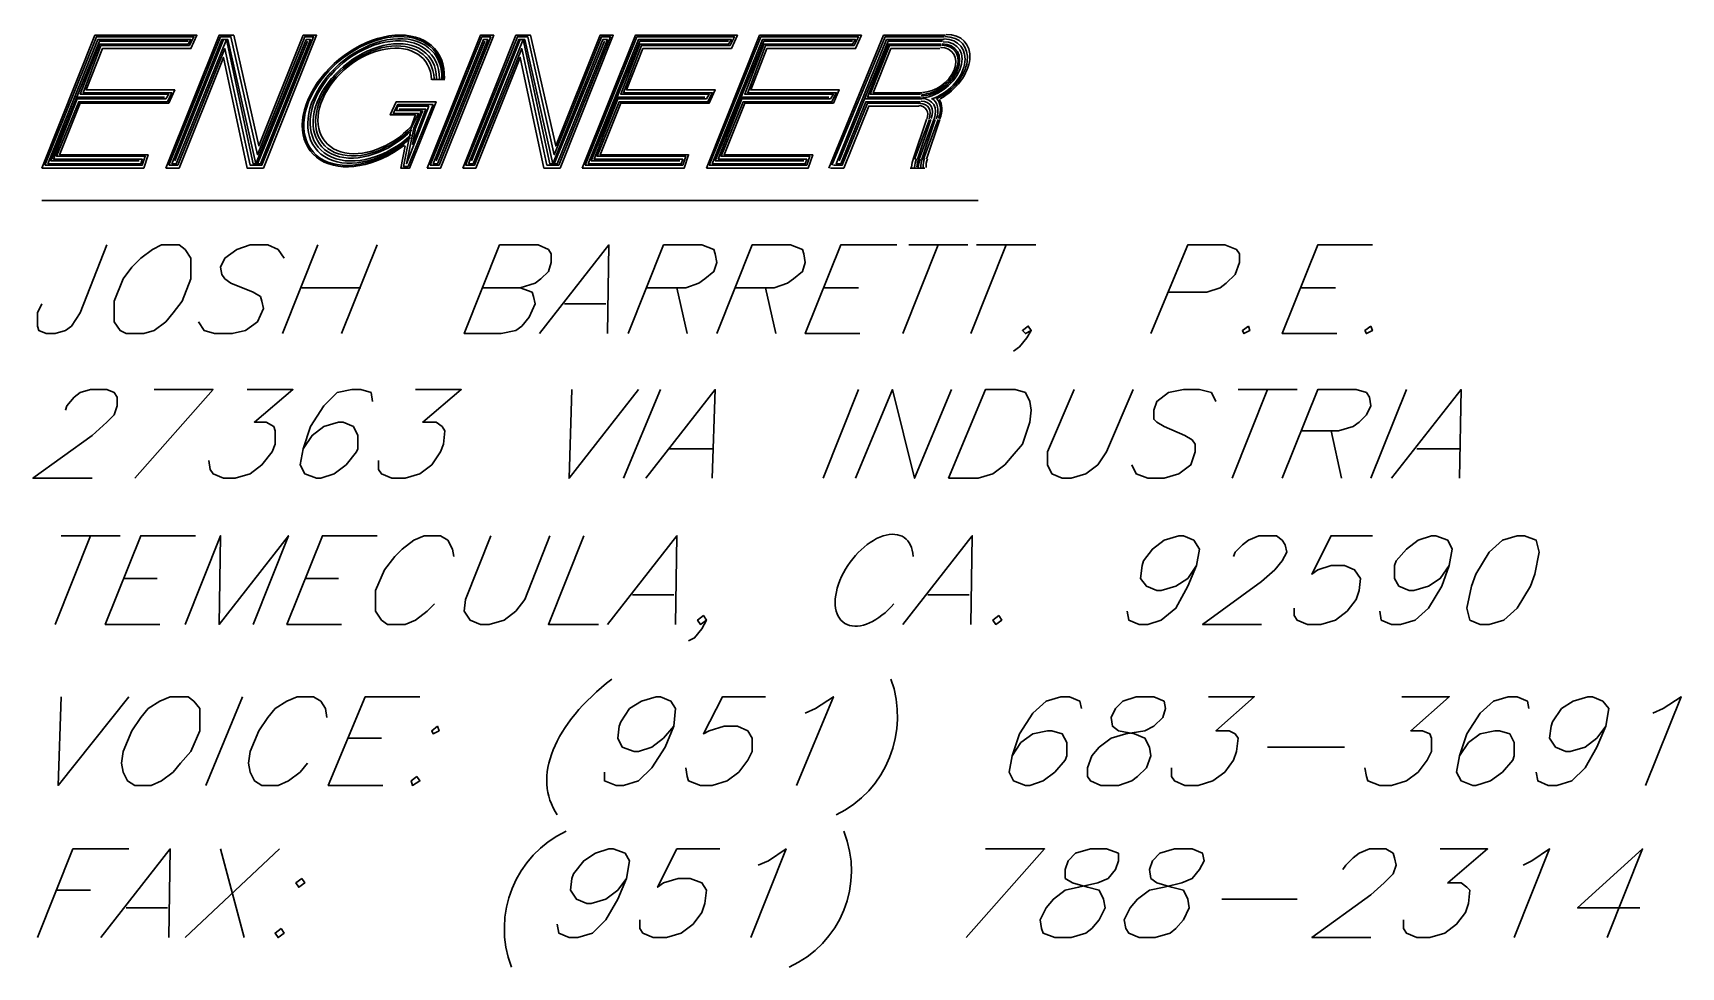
# Model space of a CAD drawing. Header units: feet. Extents: x 7 to 2308, y -319 to 1396.
# Drawn here: x 198.2 to 257.7, y 1321.7 to 1355.4 of the extents above; entities that cross this region are included whole.
import ezdxf

# ---------------------------------------------------------------- set-up
doc = ezdxf.new("R2010")
doc.units = ezdxf.units.FT
doc.header["$MEASUREMENT"] = 0
doc.layers.add('PDF_TBLKTXT', color=7, linetype='Continuous')

msp = doc.modelspace()

# ---------------------------------------------------------------- linework, layer by layer
at = {"layer": 'PDF_TBLKTXT', "lineweight": 30}
for points in [[(198.53, 1350.538), (200.449, 1355.336), (204.128, 1355.336), (203.914, 1354.856), (200.716, 1354.856), (200.129, 1353.363), (203.328, 1353.363), (203.115, 1352.884), (199.916, 1352.884), (199.17, 1351.018), (202.368, 1351.018), (202.209, 1350.538)], [(203.008, 1350.538), (204.927, 1355.336), (205.461, 1355.336), (206.367, 1351.338), (207.966, 1355.336), (208.446, 1355.336), (206.527, 1350.538), (205.94, 1350.538), (205.087, 1354.536), (203.488, 1350.538)], [(212.444, 1350.538), (214.363, 1355.336), (214.843, 1355.336), (212.924, 1350.538)], [(213.724, 1350.538), (215.643, 1355.336), (216.176, 1355.336), (217.082, 1351.338), (218.682, 1355.336), (219.161, 1355.336), (217.242, 1350.538), (216.656, 1350.538), (215.803, 1354.536), (214.203, 1350.538)], [(218.042, 1350.538), (219.961, 1355.336), (223.639, 1355.336), (223.426, 1354.856), (220.228, 1354.856), (219.641, 1353.363), (222.84, 1353.363), (222.626, 1352.884), (219.428, 1352.884), (218.682, 1351.018), (221.88, 1351.018), (221.72, 1350.538)], [(222.52, 1350.538), (224.439, 1355.336), (228.117, 1355.336), (227.904, 1354.856), (224.706, 1354.856), (224.119, 1353.363), (227.318, 1353.363), (227.105, 1352.884), (223.906, 1352.884), (223.16, 1351.018), (226.358, 1351.018), (226.198, 1350.538)], [(198.637, 1350.645), (200.503, 1355.283), (204.021, 1355.283), (203.861, 1354.963), (200.663, 1354.963), (200.023, 1353.257), (203.221, 1353.257), (203.062, 1352.937), (199.863, 1352.937), (199.063, 1350.964), (202.262, 1350.964), (202.155, 1350.645)], [(198.743, 1350.698), (200.556, 1355.176), (203.914, 1355.176), (203.808, 1355.016), (200.609, 1355.016), (199.916, 1353.203), (203.115, 1353.203), (203.008, 1353.044), (199.81, 1353.044), (198.957, 1350.858), (202.155, 1350.858), (202.102, 1350.698)], [(203.115, 1350.645), (204.981, 1355.283), (205.354, 1355.283), (206.313, 1351.018), (208.019, 1355.283), (208.339, 1355.283), (206.473, 1350.645), (206.047, 1350.645), (205.141, 1354.856), (203.435, 1350.645)], [(203.221, 1350.698), (205.034, 1355.176), (205.247, 1355.176), (206.26, 1350.698), (208.073, 1355.176), (208.233, 1355.176), (206.42, 1350.698), (206.154, 1350.698), (205.194, 1355.176), (203.381, 1350.698)], [(212.551, 1350.645), (214.417, 1355.283), (214.737, 1355.283), (212.871, 1350.645)], [(212.657, 1350.698), (214.47, 1355.176), (214.63, 1355.176), (212.817, 1350.698)], [(213.83, 1350.645), (215.696, 1355.283), (216.069, 1355.283), (217.029, 1351.018), (218.735, 1355.283), (219.055, 1355.283), (217.189, 1350.645), (216.762, 1350.645), (215.856, 1354.856), (214.15, 1350.645)], [(213.937, 1350.698), (215.749, 1355.176), (215.963, 1355.176), (216.976, 1350.698), (218.788, 1355.176), (218.948, 1355.176), (217.136, 1350.698), (216.869, 1350.698), (215.909, 1355.176), (214.097, 1350.698)], [(218.148, 1350.645), (220.014, 1355.283), (223.533, 1355.283), (223.373, 1354.963), (220.174, 1354.963), (219.534, 1353.257), (222.733, 1353.257), (222.573, 1352.937), (219.375, 1352.937), (218.575, 1350.964), (221.774, 1350.964), (221.667, 1350.645)], [(218.255, 1350.698), (220.068, 1355.176), (223.426, 1355.176), (223.32, 1355.016), (220.121, 1355.016), (219.428, 1353.203), (222.626, 1353.203), (222.52, 1353.044), (219.321, 1353.044), (218.468, 1350.858), (221.667, 1350.858), (221.614, 1350.698)], [(222.626, 1350.645), (224.492, 1355.283), (228.011, 1355.283), (227.851, 1354.963), (224.652, 1354.963), (224.013, 1353.257), (227.211, 1353.257), (227.051, 1352.937), (223.853, 1352.937), (223.053, 1350.964), (226.252, 1350.964), (226.145, 1350.645)], [(222.733, 1350.698), (224.546, 1355.176), (227.904, 1355.176), (227.798, 1355.016), (224.599, 1355.016), (223.906, 1353.203), (227.105, 1353.203), (226.998, 1353.044), (223.799, 1353.044), (222.946, 1350.858), (226.145, 1350.858), (226.092, 1350.698)], [(212.657, 1352.83), (211.378, 1352.83), (211.218, 1352.51), (212.124, 1352.51), (211.858, 1351.977), (211.591, 1350.591), (211.751, 1350.591)], [(212.497, 1352.777), (211.378, 1352.777), (211.325, 1352.617), (212.231, 1352.617), (211.964, 1351.977), (211.698, 1350.698)], [(202.848, 1347.766), (202.528, 1347.606), (202.102, 1347.286), (201.782, 1346.966), (201.462, 1346.54), (201.142, 1345.74), (201.142, 1345.314), (201.142, 1344.994), (201.356, 1344.674), (201.569, 1344.567), (202.209, 1344.567), (202.582, 1344.674), (203.008, 1344.994), (203.275, 1345.314), (203.595, 1345.74), (203.914, 1346.54), (203.914, 1346.966), (203.914, 1347.286), (203.701, 1347.606), (203.488, 1347.766)], [(242.085, 1344.834), (241.872, 1344.674), (241.925, 1344.567), (242.138, 1344.674)], [(246.51, 1344.834), (246.296, 1344.674), (246.35, 1344.567), (246.563, 1344.674)], [(231.263, 1339.343), (232.596, 1342.541), (233.662, 1342.541), (234.035, 1342.435), (234.195, 1342.115), (234.248, 1341.795), (234.195, 1341.369), (233.928, 1340.569), (233.555, 1340.142), (233.289, 1339.823), (232.862, 1339.503), (232.329, 1339.343)], [(251.787, 1337.264), (251.254, 1337.104), (250.774, 1336.677), (250.295, 1335.878), (250.135, 1335.451), (249.975, 1334.651), (250.081, 1334.225), (250.455, 1334.065), (250.774, 1334.065), (251.308, 1334.225), (251.787, 1334.651), (252.267, 1335.451), (252.427, 1335.878), (252.587, 1336.677), (252.48, 1337.104), (252.054, 1337.264)], [(233.075, 1334.385), (232.862, 1334.225), (232.969, 1334.065), (233.182, 1334.225)], [(203.168, 1331.453), (202.795, 1331.293), (202.368, 1331.026), (202.102, 1330.706), (201.782, 1330.227), (201.462, 1329.48), (201.409, 1329.054), (201.462, 1328.734), (201.622, 1328.414), (201.889, 1328.254), (202.475, 1328.254), (202.848, 1328.414), (203.275, 1328.734), (203.541, 1329.054), (203.914, 1329.48), (204.234, 1330.227), (204.234, 1330.706), (204.234, 1331.026), (204.021, 1331.293), (203.808, 1331.453)], [(238.033, 1331.453), (237.553, 1331.293), (237.287, 1331.026), (237.127, 1330.706), (237.18, 1330.387), (237.394, 1330.227), (237.98, 1330.12), (238.353, 1329.96), (238.513, 1329.64), (238.566, 1329.32), (238.406, 1328.894), (238.087, 1328.574), (237.873, 1328.414), (237.394, 1328.254), (236.754, 1328.254), (236.381, 1328.414), (236.274, 1328.574), (236.274, 1328.894), (236.434, 1329.32), (236.7, 1329.64), (237.127, 1329.96), (237.66, 1330.12), (238.353, 1330.227), (238.673, 1330.387), (238.993, 1330.706), (239.099, 1331.026), (239.046, 1331.293), (238.673, 1331.453)], [(212.817, 1330.387), (212.604, 1330.227), (212.657, 1330.12), (212.871, 1330.227)], [(212.071, 1328.574), (211.858, 1328.414), (211.911, 1328.254), (212.178, 1328.414)], [(236.381, 1325.962), (235.848, 1325.802), (235.581, 1325.535), (235.474, 1325.215), (235.474, 1324.896), (235.741, 1324.736), (236.274, 1324.576), (236.7, 1324.469), (236.86, 1324.149), (236.914, 1323.829), (236.7, 1323.403), (236.434, 1323.083), (236.221, 1322.923), (235.688, 1322.763), (235.101, 1322.763), (234.675, 1322.923), (234.621, 1323.083), (234.568, 1323.403), (234.781, 1323.829), (235.048, 1324.149), (235.474, 1324.469), (235.954, 1324.576), (236.647, 1324.736), (237.02, 1324.896), (237.287, 1325.215), (237.394, 1325.535), (237.394, 1325.802), (236.967, 1325.962)], [(239.419, 1325.962), (238.886, 1325.802), (238.62, 1325.535), (238.513, 1325.215), (238.566, 1324.896), (238.78, 1324.736), (239.313, 1324.576), (239.739, 1324.469), (239.899, 1324.149), (239.952, 1323.829), (239.739, 1323.403), (239.473, 1323.083), (239.259, 1322.923), (238.726, 1322.763), (238.14, 1322.763), (237.767, 1322.923), (237.66, 1323.083), (237.607, 1323.403), (237.82, 1323.829), (238.087, 1324.149), (238.513, 1324.469), (239.046, 1324.576), (239.686, 1324.736), (240.059, 1324.896), (240.326, 1325.215), (240.486, 1325.535), (240.432, 1325.802), (240.059, 1325.962)], [(207.913, 1324.896), (207.7, 1324.736), (207.806, 1324.576), (208.019, 1324.736)], [(207.166, 1323.083), (206.953, 1322.923), (207.06, 1322.763), (207.273, 1322.923)]]:
    msp.add_lwpolyline(points, close=True, dxfattribs=at)
for points in [[(231.156, 1355.336), (228.917, 1355.336), (226.945, 1350.538)], [(202.049, 1350.804), (198.85, 1350.804), (200.609, 1355.123), (203.808, 1355.123)], [(203.328, 1350.804), (205.087, 1355.176)], [(208.126, 1355.123), (206.313, 1350.698)], [(212.764, 1350.804), (214.523, 1355.123)], [(214.043, 1350.804), (215.803, 1355.176)], [(218.841, 1355.123), (217.029, 1350.698)], [(221.56, 1350.804), (218.362, 1350.804), (220.121, 1355.123), (223.32, 1355.123)], [(226.038, 1350.804), (222.84, 1350.804), (224.599, 1355.123), (227.798, 1355.123)], [(227.051, 1350.645), (228.97, 1355.283), (231.103, 1355.283)], [(230.25, 1352.937), (228.277, 1352.937), (227.371, 1350.698), (227.211, 1350.698), (229.024, 1355.176), (231.103, 1355.176)], [(227.318, 1350.804), (229.077, 1355.123), (231.05, 1355.123)], [(230.25, 1353.097), (228.331, 1353.097), (229.077, 1355.016), (230.996, 1355.016)], [(230.25, 1353.203), (228.437, 1353.203), (229.13, 1354.963), (230.996, 1354.963)], [(230.303, 1353.257), (228.544, 1353.257), (229.184, 1354.856), (230.943, 1354.856)], [(212.604, 1353.737), (213.084, 1353.737)], [(202.955, 1353.097), (199.756, 1353.097)], [(211.645, 1351.338), (211.485, 1350.538), (211.804, 1350.538), (212.764, 1352.937), (211.325, 1352.937), (211.111, 1352.457), (212.018, 1352.457), (211.858, 1352.031)], [(222.467, 1353.097), (219.268, 1353.097)], [(226.945, 1353.097), (223.746, 1353.097)], [(228.224, 1353.044), (230.197, 1353.044), (230.303, 1353.044)], [(212.284, 1352.617), (212.018, 1351.977), (211.911, 1351.391), (212.391, 1352.67), (211.431, 1352.67)], [(226.998, 1350.538), (227.478, 1350.538), (228.384, 1352.777), (230.197, 1352.777)], [(230.25, 1352.884), (228.331, 1352.884), (227.424, 1350.645), (227.105, 1350.645)], [(230.463, 1352.297), (229.983, 1350.858)], [(230.037, 1350.858), (230.57, 1352.297)], [(230.143, 1350.858), (230.623, 1352.297)], [(230.73, 1352.297), (230.197, 1350.858)], [(230.783, 1352.297), (230.303, 1350.858)], [(230.89, 1352.297), (230.357, 1350.858)], [(230.463, 1350.858), (230.943, 1352.297)], [(229.877, 1350.538), (230.41, 1350.538)], [(232.329, 1349.365), (198.53, 1349.365)], [(200.876, 1347.766), (199.916, 1345.314), (199.596, 1344.834), (199.383, 1344.674), (199.01, 1344.567), (198.69, 1344.567), (198.424, 1344.674), (198.37, 1344.834), (198.37, 1345.314), (198.53, 1345.633)], [(207.273, 1347.286), (207.06, 1347.606), (206.687, 1347.766), (206.047, 1347.766), (205.567, 1347.606), (205.141, 1347.286), (204.981, 1346.966), (205.034, 1346.7), (205.141, 1346.54), (205.354, 1346.38), (206.154, 1346.06), (206.42, 1345.9), (206.473, 1345.74), (206.527, 1345.473), (206.313, 1344.994), (205.887, 1344.674), (205.407, 1344.567), (204.767, 1344.567), (204.394, 1344.674), (204.181, 1344.994)], [(208.499, 1347.766), (207.22, 1344.567)], [(210.632, 1347.766), (209.352, 1344.567)], [(215.803, 1346.22), (216.229, 1346.06), (216.283, 1345.9), (216.336, 1345.633), (216.123, 1345.154), (215.856, 1344.834), (215.643, 1344.674), (215.11, 1344.567), (213.777, 1344.567), (215.056, 1347.766), (216.442, 1347.766), (216.816, 1347.606), (216.922, 1347.446), (216.922, 1347.126), (216.816, 1346.806), (216.549, 1346.54), (216.336, 1346.38), (215.803, 1346.22), (214.417, 1346.22)], [(216.496, 1344.567), (219.001, 1347.766), (218.948, 1344.567)], [(219.694, 1344.567), (220.974, 1347.766), (222.36, 1347.766), (222.786, 1347.606), (222.84, 1347.446), (222.893, 1347.126), (222.786, 1346.806), (222.467, 1346.54), (222.253, 1346.38), (221.774, 1346.22), (220.387, 1346.22)], [(222.893, 1344.567), (224.172, 1347.766), (225.559, 1347.766), (225.985, 1347.606), (226.038, 1347.446), (226.092, 1347.126), (225.985, 1346.806), (225.665, 1346.54), (225.452, 1346.38), (224.972, 1346.22), (223.586, 1346.22)], [(228.064, 1344.567), (226.092, 1344.567), (227.371, 1347.766), (229.397, 1347.766)], [(230.89, 1347.766), (229.61, 1344.567)], [(229.823, 1347.766), (231.956, 1347.766)], [(233.342, 1347.766), (232.062, 1344.567)], [(232.276, 1347.766), (234.408, 1347.766)], [(238.566, 1344.567), (239.899, 1347.766), (241.232, 1347.766), (241.658, 1347.606), (241.765, 1347.446), (241.765, 1347.126), (241.605, 1346.7), (241.285, 1346.38), (241.072, 1346.22), (240.592, 1346.06), (239.206, 1346.06)], [(245.283, 1344.567), (243.311, 1344.567), (244.59, 1347.766), (246.563, 1347.766)], [(207.913, 1346.22), (210.045, 1346.22)], [(221.454, 1346.22), (221.827, 1344.567)], [(224.652, 1346.22), (225.025, 1344.567)], [(226.785, 1346.22), (228.011, 1346.22)], [(244.004, 1346.22), (245.23, 1346.22)], [(217.402, 1345.633), (218.895, 1345.633)], [(234.248, 1344.674), (234.035, 1344.567), (233.928, 1344.674), (234.142, 1344.834), (234.248, 1344.674), (234.088, 1344.407), (233.822, 1344.087), (233.608, 1343.927)], [(199.383, 1341.795), (199.436, 1341.955), (199.703, 1342.275), (199.916, 1342.435), (200.289, 1342.541), (200.876, 1342.541), (201.142, 1342.435), (201.249, 1342.275), (201.249, 1341.955), (201.142, 1341.635), (200.876, 1341.369), (200.343, 1340.889), (198.21, 1339.343), (200.343, 1339.343)], [(201.889, 1339.343), (204.714, 1342.541), (202.582, 1342.541)], [(205.94, 1342.541), (207.593, 1342.541), (206.207, 1341.369), (206.633, 1341.369), (206.9, 1341.209), (206.953, 1341.049), (206.953, 1340.569), (206.847, 1340.302), (206.473, 1339.823), (206.047, 1339.503), (205.514, 1339.343), (205.087, 1339.343), (204.714, 1339.503), (204.608, 1339.663), (204.554, 1339.982)], [(210.472, 1342.115), (210.418, 1342.435), (210.045, 1342.541), (209.725, 1342.541), (209.192, 1342.435), (208.712, 1341.955), (208.233, 1341.209), (207.966, 1340.409), (207.859, 1339.823), (208.019, 1339.503), (208.446, 1339.343), (208.606, 1339.343), (209.086, 1339.503), (209.512, 1339.823), (209.885, 1340.302), (209.939, 1340.409), (209.939, 1340.889), (209.779, 1341.209), (209.405, 1341.369), (209.246, 1341.369), (208.712, 1341.209), (208.286, 1340.889), (207.966, 1340.409)], [(212.018, 1342.541), (213.67, 1342.541), (212.284, 1341.369), (212.764, 1341.369), (212.977, 1341.209), (213.084, 1341.049), (213.031, 1340.569), (212.924, 1340.302), (212.604, 1339.823), (212.178, 1339.503), (211.645, 1339.343), (211.165, 1339.343), (210.792, 1339.503), (210.685, 1339.663), (210.685, 1339.982)], [(217.669, 1342.541), (217.562, 1339.343), (220.068, 1342.541)], [(220.867, 1342.541), (219.534, 1339.343)], [(220.334, 1339.343), (222.84, 1342.541), (222.733, 1339.343)], [(228.011, 1342.541), (226.731, 1339.343)], [(227.904, 1339.343), (229.237, 1342.541), (230.037, 1339.343), (231.369, 1342.541)], [(235.794, 1342.541), (234.835, 1340.302), (234.835, 1339.823), (234.995, 1339.503), (235.368, 1339.343), (235.688, 1339.343), (236.221, 1339.503), (236.647, 1339.823), (236.967, 1340.302), (237.927, 1342.541)], [(240.912, 1342.115), (240.752, 1342.435), (240.326, 1342.541), (239.739, 1342.541), (239.206, 1342.435), (238.78, 1342.115), (238.673, 1341.795), (238.673, 1341.475), (238.78, 1341.369), (239.046, 1341.209), (239.792, 1340.889), (240.059, 1340.729), (240.166, 1340.569), (240.166, 1340.302), (240.006, 1339.823), (239.579, 1339.503), (239.046, 1339.343), (238.46, 1339.343), (238.033, 1339.503), (237.873, 1339.823)], [(242.778, 1342.541), (241.498, 1339.343)], [(241.712, 1342.541), (243.844, 1342.541)], [(243.311, 1339.343), (244.59, 1342.541), (245.977, 1342.541), (246.35, 1342.435), (246.456, 1342.275), (246.51, 1341.955), (246.35, 1341.635), (246.083, 1341.369), (245.87, 1341.209), (245.337, 1341.049), (244.004, 1341.049)], [(247.789, 1342.541), (246.51, 1339.343)], [(247.256, 1339.343), (249.762, 1342.541), (249.708, 1339.343)], [(245.07, 1341.049), (245.443, 1339.343)], [(221.187, 1340.409), (222.733, 1340.409)], [(248.162, 1340.409), (249.708, 1340.409)], [(200.289, 1337.264), (199.01, 1334.065)], [(199.223, 1337.264), (201.356, 1337.264)], [(202.795, 1334.065), (200.822, 1334.065), (202.102, 1337.264), (204.074, 1337.264)], [(203.701, 1334.065), (204.981, 1337.264), (204.927, 1334.065), (207.433, 1337.264), (206.154, 1334.065)], [(209.352, 1334.065), (207.38, 1334.065), (208.659, 1337.264), (210.632, 1337.264)], [(213.404, 1336.517), (213.35, 1336.784), (213.191, 1337.104), (212.924, 1337.264), (212.338, 1337.264), (211.964, 1337.104), (211.538, 1336.784), (211.271, 1336.517), (210.898, 1336.037), (210.578, 1335.291), (210.578, 1334.811), (210.578, 1334.545), (210.792, 1334.225), (211.005, 1334.065), (211.645, 1334.065), (212.018, 1334.225), (212.444, 1334.545), (212.711, 1334.811)], [(214.737, 1337.264), (213.83, 1334.971), (213.777, 1334.545), (213.99, 1334.225), (214.363, 1334.065), (214.683, 1334.065), (215.216, 1334.225), (215.643, 1334.545), (215.963, 1334.971), (216.869, 1337.264)], [(218.095, 1337.264), (216.816, 1334.065), (218.628, 1334.065)], [(218.948, 1334.065), (221.454, 1337.264), (221.4, 1334.065)], [(229.61, 1334.065), (232.116, 1337.264), (232.062, 1334.065)], [(240.219, 1336.197), (239.899, 1335.718), (239.473, 1335.451), (238.94, 1335.291), (238.78, 1335.291), (238.406, 1335.451), (238.193, 1335.718), (238.246, 1336.197), (238.3, 1336.357), (238.62, 1336.784), (239.046, 1337.104), (239.579, 1337.264), (239.739, 1337.264), (240.112, 1337.104), (240.326, 1336.784), (240.219, 1336.197), (239.899, 1335.451), (239.473, 1334.651), (238.94, 1334.225), (238.46, 1334.065), (238.14, 1334.065), (237.767, 1334.225), (237.713, 1334.545)], [(241.552, 1336.517), (241.605, 1336.677), (241.872, 1336.944), (242.085, 1337.104), (242.458, 1337.264), (243.098, 1337.264), (243.311, 1337.104), (243.418, 1336.944), (243.471, 1336.677), (243.311, 1336.357), (243.044, 1336.037), (242.565, 1335.611), (240.432, 1334.065), (242.565, 1334.065)], [(246.563, 1337.264), (245.07, 1337.264), (244.377, 1335.878), (244.59, 1336.037), (245.07, 1336.197), (245.55, 1336.197), (245.923, 1336.037), (246.136, 1335.718), (246.083, 1335.291), (245.977, 1334.971), (245.657, 1334.545), (245.23, 1334.225), (244.697, 1334.065), (244.217, 1334.065), (243.844, 1334.225), (243.737, 1334.385), (243.737, 1334.651)], [(249.335, 1336.197), (249.015, 1335.718), (248.589, 1335.451), (248.056, 1335.291), (247.896, 1335.291), (247.523, 1335.451), (247.363, 1335.718), (247.363, 1336.197), (247.416, 1336.357), (247.789, 1336.784), (248.216, 1337.104), (248.695, 1337.264), (248.855, 1337.264), (249.282, 1337.104), (249.442, 1336.784), (249.335, 1336.197), (249.069, 1335.451), (248.589, 1334.651), (248.109, 1334.225), (247.576, 1334.065), (247.256, 1334.065), (246.883, 1334.225), (246.829, 1334.545)], [(201.516, 1335.718), (202.688, 1335.718)], [(208.019, 1335.718), (209.246, 1335.718)], [(219.854, 1335.131), (221.347, 1335.131)], [(230.516, 1335.131), (232.009, 1335.131)], [(222.52, 1334.225), (222.307, 1334.065), (222.2, 1334.225), (222.413, 1334.385), (222.52, 1334.225), (222.36, 1333.905), (222.093, 1333.585), (221.88, 1333.479)], [(199.223, 1331.453), (199.117, 1328.254), (201.675, 1331.453)], [(205.78, 1331.453), (204.448, 1328.254)], [(208.819, 1330.706), (208.766, 1331.026), (208.606, 1331.293), (208.339, 1331.453), (207.753, 1331.453), (207.38, 1331.293), (206.953, 1331.026), (206.687, 1330.706), (206.367, 1330.227), (206.047, 1329.48), (205.994, 1329.054), (206.047, 1328.734), (206.207, 1328.414), (206.473, 1328.254), (207.06, 1328.254), (207.433, 1328.414), (207.859, 1328.734), (208.126, 1329.054)], [(210.845, 1328.254), (208.872, 1328.254), (210.205, 1331.453), (212.178, 1331.453)], [(221.347, 1330.387), (220.974, 1329.96), (220.547, 1329.64), (220.068, 1329.48), (219.908, 1329.48), (219.481, 1329.64), (219.321, 1329.96), (219.375, 1330.387), (219.428, 1330.546), (219.748, 1331.026), (220.174, 1331.293), (220.707, 1331.453), (220.867, 1331.453), (221.24, 1331.293), (221.4, 1331.026), (221.347, 1330.387), (221.027, 1329.64), (220.547, 1328.894), (220.068, 1328.414), (219.534, 1328.254), (219.268, 1328.254), (218.841, 1328.414), (218.841, 1328.734)], [(224.652, 1331.453), (223.106, 1331.453), (222.413, 1330.12), (222.626, 1330.227), (223.16, 1330.387), (223.639, 1330.387), (224.013, 1330.227), (224.172, 1329.96), (224.172, 1329.48), (224.013, 1329.16), (223.693, 1328.734), (223.266, 1328.414), (222.733, 1328.254), (222.307, 1328.254), (221.88, 1328.414), (221.827, 1328.574), (221.774, 1328.894)], [(226.092, 1330.866), (226.465, 1331.026), (227.105, 1331.453), (225.772, 1328.254)], [(236.061, 1331.026), (236.007, 1331.293), (235.634, 1331.453), (235.314, 1331.453), (234.781, 1331.293), (234.302, 1330.866), (233.822, 1330.12), (233.555, 1329.32), (233.449, 1328.734), (233.608, 1328.414), (234.035, 1328.254), (234.195, 1328.254), (234.675, 1328.414), (235.101, 1328.734), (235.474, 1329.16), (235.528, 1329.32), (235.528, 1329.8), (235.368, 1330.12), (234.995, 1330.227), (234.835, 1330.227), (234.302, 1330.12), (233.875, 1329.8), (233.555, 1329.32)], [(240.645, 1331.453), (242.298, 1331.453), (240.912, 1330.227), (241.392, 1330.227), (241.605, 1330.12), (241.712, 1329.96), (241.658, 1329.48), (241.552, 1329.16), (241.232, 1328.734), (240.805, 1328.414), (240.272, 1328.254), (239.792, 1328.254), (239.419, 1328.414), (239.313, 1328.574), (239.313, 1328.894)], [(247.629, 1331.453), (249.335, 1331.453), (247.949, 1330.227), (248.375, 1330.227), (248.642, 1330.12), (248.695, 1329.96), (248.695, 1329.48), (248.535, 1329.16), (248.216, 1328.734), (247.789, 1328.414), (247.256, 1328.254), (246.829, 1328.254), (246.403, 1328.414), (246.35, 1328.574), (246.296, 1328.894)], [(252.214, 1331.026), (252.161, 1331.293), (251.787, 1331.453), (251.467, 1331.453), (250.934, 1331.293), (250.455, 1330.866), (249.975, 1330.12), (249.708, 1329.32), (249.602, 1328.734), (249.762, 1328.414), (250.188, 1328.254), (250.295, 1328.254), (250.828, 1328.414), (251.254, 1328.734), (251.627, 1329.16), (251.681, 1329.32), (251.681, 1329.8), (251.521, 1330.12), (251.148, 1330.227), (250.988, 1330.227), (250.455, 1330.12), (250.028, 1329.8), (249.708, 1329.32)], [(254.986, 1330.387), (254.666, 1329.96), (254.24, 1329.64), (253.707, 1329.48), (253.547, 1329.48), (253.173, 1329.64), (252.96, 1329.96), (253.013, 1330.387), (253.067, 1330.546), (253.387, 1331.026), (253.813, 1331.293), (254.346, 1331.453), (254.506, 1331.453), (254.879, 1331.293), (255.093, 1331.026), (254.986, 1330.387), (254.666, 1329.64), (254.24, 1328.894), (253.76, 1328.414), (253.227, 1328.254), (252.907, 1328.254), (252.534, 1328.414), (252.48, 1328.734)], [(256.692, 1330.866), (257.065, 1331.026), (257.705, 1331.453), (256.425, 1328.254)], [(209.565, 1329.96), (210.792, 1329.96)], [(242.778, 1329.64), (245.55, 1329.64)], [(198.37, 1322.763), (199.65, 1325.962), (201.675, 1325.962)], [(200.663, 1322.763), (203.168, 1325.962), (203.115, 1322.763)], [(207.113, 1325.962), (203.701, 1322.763)], [(204.981, 1325.962), (205.834, 1322.763)], [(219.641, 1324.896), (219.321, 1324.469), (218.895, 1324.149), (218.362, 1323.989), (218.202, 1323.989), (217.829, 1324.149), (217.615, 1324.469), (217.669, 1324.896), (217.722, 1325.056), (218.095, 1325.535), (218.522, 1325.802), (219.001, 1325.962), (219.161, 1325.962), (219.588, 1325.802), (219.748, 1325.535), (219.641, 1324.896), (219.321, 1324.149), (218.895, 1323.403), (218.415, 1322.923), (217.882, 1322.763), (217.562, 1322.763), (217.189, 1322.923), (217.136, 1323.243)], [(223, 1325.962), (221.454, 1325.962), (220.761, 1324.576), (220.974, 1324.736), (221.507, 1324.896), (221.933, 1324.896), (222.36, 1324.736), (222.52, 1324.469), (222.467, 1323.989), (222.36, 1323.669), (222.04, 1323.243), (221.614, 1322.923), (221.08, 1322.763), (220.601, 1322.763), (220.228, 1322.923), (220.121, 1323.083), (220.121, 1323.403)], [(224.386, 1325.375), (224.759, 1325.535), (225.399, 1325.962), (224.119, 1322.763)], [(231.903, 1322.763), (234.728, 1325.962), (232.596, 1325.962)], [(245.497, 1325.215), (245.603, 1325.375), (245.87, 1325.642), (246.083, 1325.802), (246.456, 1325.962), (247.043, 1325.962), (247.309, 1325.802), (247.363, 1325.642), (247.416, 1325.375), (247.309, 1325.056), (246.989, 1324.736), (246.51, 1324.309), (244.377, 1322.763), (246.51, 1322.763)], [(249.015, 1325.962), (250.721, 1325.962), (249.282, 1324.736), (249.762, 1324.736), (249.975, 1324.576), (250.081, 1324.469), (250.028, 1323.989), (249.921, 1323.669), (249.602, 1323.243), (249.175, 1322.923), (248.642, 1322.763), (248.162, 1322.763), (247.789, 1322.923), (247.682, 1323.083), (247.682, 1323.403)], [(252.001, 1325.375), (252.32, 1325.535), (252.96, 1325.962), (251.681, 1322.763)], [(255.039, 1322.763), (256.319, 1325.962), (253.973, 1323.829), (256.212, 1323.829)], [(199.063, 1324.469), (200.289, 1324.469)], [(201.569, 1323.829), (203.062, 1323.829)], [(241.125, 1324.149), (243.844, 1324.149)]]:
    msp.add_lwpolyline(points, dxfattribs=at)
for centre, radius, start, end in [((231.103, 1350.459), 1.182, 158.15915, 174.63528), ((231.103, 1350.458), 1.077, 157.11605, 174.44913), ((231.09, 1350.517), 0.975, 157.59996, 176.17467), ((225.46, 1330.741), 3.961, 296.23355, 19.94904), ((219.12, 1323.083), 3.893, 115.32247, 200.86012), ((223.949, 1325.172), 3.807, 294.12628, 22.05631)]:
    msp.add_arc(centre, radius, start, end, dxfattribs=at)
for centre, major_axis, ratio, start_param, end_param in [((228.577, 1335.66), (1.096, 1.535), 0.575219, 5.645241, 10.848692), ((224.092, 1330.199), (7.212, 2.5), 0.530822, 2.136009, 3.281751)]:
    msp.add_ellipse(centre, major_axis=major_axis, ratio=ratio, start_param=start_param, end_param=end_param, dxfattribs=at)
for points in [[(211.269, 1355.334), (210.17, 1355.25), (208.975, 1354.467), (208.348, 1353.418)], [(212.974, 1353.768), (212.994, 1354.728), (212.258, 1355.315), (211.188, 1355.195)], [(213.008, 1353.768), (213.053, 1354.763), (212.317, 1355.383), (211.221, 1355.277)], [(213.061, 1353.776), (213.101, 1354.78), (212.368, 1355.417), (211.269, 1355.334)], [(232.029, 1354.476), (232.079, 1355.007), (231.734, 1355.367), (231.175, 1355.363)], [(211.221, 1355.277), (210.124, 1355.171), (208.944, 1354.365), (208.35, 1353.318)], [(211.188, 1355.195), (210.119, 1355.075), (208.988, 1354.277), (208.442, 1353.258)], [(211.106, 1355.113), (210.065, 1354.979), (208.984, 1354.191), (208.485, 1353.202)], [(211.043, 1354.998), (210.037, 1354.836), (209.007, 1354.051), (208.551, 1353.098)], [(210.968, 1354.915), (209.994, 1354.743), (209.014, 1353.972), (208.603, 1353.052)], [(210.932, 1354.838), (209.993, 1354.674), (209.056, 1353.93), (208.672, 1353.042)], [(212.603, 1353.728), (212.564, 1354.542), (211.871, 1355.002), (210.932, 1354.838)], [(212.691, 1353.77), (212.656, 1354.612), (211.943, 1355.086), (210.968, 1354.915)], [(212.781, 1353.779), (212.767, 1354.655), (212.049, 1355.16), (211.043, 1354.998)], [(212.886, 1353.765), (212.881, 1354.69), (212.147, 1355.246), (211.106, 1355.113)], [(231.46, 1354.079), (231.638, 1354.527), (231.421, 1354.891), (230.973, 1354.893)], [(231.538, 1354.09), (231.74, 1354.581), (231.506, 1354.975), (231.016, 1354.971)], [(231.59, 1354.08), (231.798, 1354.599), (231.546, 1355.022), (231.026, 1355.024)], [(231.669, 1354.09), (231.9, 1354.653), (231.632, 1355.106), (231.069, 1355.102)], [(231.837, 1354.284), (231.941, 1354.813), (231.628, 1355.2), (231.09, 1355.207)], [(231.936, 1354.391), (232.006, 1354.917), (231.676, 1355.284), (231.133, 1355.285)], [(230.662, 1353.036), (231.24, 1353.232), (231.732, 1353.755), (231.837, 1354.284)], [(230.833, 1353.041), (231.413, 1353.312), (231.865, 1353.866), (231.936, 1354.391)], [(230.954, 1353.039), (231.543, 1353.362), (231.978, 1353.944), (232.029, 1354.476)], [(230.231, 1353.064), (230.793, 1353.068), (231.437, 1353.528), (231.669, 1354.09)], [(230.273, 1353.143), (230.793, 1353.141), (231.382, 1353.56), (231.59, 1354.08)], [(230.284, 1353.195), (230.774, 1353.199), (231.336, 1353.6), (231.538, 1354.09)], [(230.326, 1353.273), (230.773, 1353.271), (231.281, 1353.632), (231.46, 1354.079)], [(208.348, 1353.418), (207.72, 1352.369), (207.815, 1351.313), (208.578, 1350.836)], [(208.35, 1353.318), (207.757, 1352.27), (207.901, 1351.246), (208.7, 1350.827)], [(208.442, 1353.258), (207.897, 1352.239), (208.075, 1351.258), (208.876, 1350.877)], [(208.485, 1353.202), (207.986, 1352.212), (208.198, 1351.275), (208.997, 1350.93)], [(208.551, 1353.098), (208.096, 1352.146), (208.334, 1351.275), (209.126, 1350.992)], [(208.603, 1353.052), (208.191, 1352.131), (208.456, 1351.304), (209.242, 1351.053)], [(208.672, 1353.042), (208.288, 1352.155), (208.559, 1351.36), (209.325, 1351.124)], [(230.637, 1352.33), (230.781, 1352.677), (230.616, 1352.954), (230.27, 1352.951)], [(230.742, 1352.309), (230.897, 1352.713), (230.695, 1353.047), (230.291, 1353.055)], [(230.82, 1352.32), (230.946, 1352.635), (230.878, 1352.922), (230.646, 1353.056)], [(230.898, 1352.331), (231.015, 1352.615), (230.989, 1352.881), (230.828, 1353.047)], [(230.951, 1352.32), (231.057, 1352.587), (231.046, 1352.841), (230.919, 1353.021)], [(230.48, 1352.309), (230.577, 1352.568), (230.445, 1352.786), (230.185, 1352.794)], [(230.559, 1352.32), (230.679, 1352.623), (230.531, 1352.87), (230.228, 1352.873)], [(208.997, 1350.93), (209.797, 1350.584), (210.98, 1350.919), (211.866, 1351.741)], [(209.126, 1350.992), (209.919, 1350.709), (211.061, 1351.088), (211.886, 1351.909)], [(209.242, 1351.053), (210.028, 1350.802), (211.128, 1351.194), (211.9, 1352)], [(209.325, 1351.124), (210.092, 1350.889), (211.151, 1351.276), (211.88, 1352.057)], [(208.578, 1350.836), (209.342, 1350.359), (210.587, 1350.578), (211.623, 1351.372)], [(208.7, 1350.827), (209.5, 1350.409), (210.752, 1350.702), (211.746, 1351.54)], [(208.876, 1350.877), (209.677, 1350.496), (210.896, 1350.811), (211.836, 1351.642)], [(230.241, 1350.877), (230.196, 1350.769), (230.172, 1350.661), (230.169, 1350.56)], [(230.32, 1350.888), (230.274, 1350.775), (230.253, 1350.662), (230.258, 1350.558)], [(230.398, 1350.899), (230.355, 1350.788), (230.338, 1350.678), (230.349, 1350.577)], [(230.502, 1350.878), (230.457, 1350.768), (230.441, 1350.66), (230.456, 1350.565)]]:
    msp.add_open_spline(points, degree=3, dxfattribs=at)

doc.saveas('drawing.dxf')
